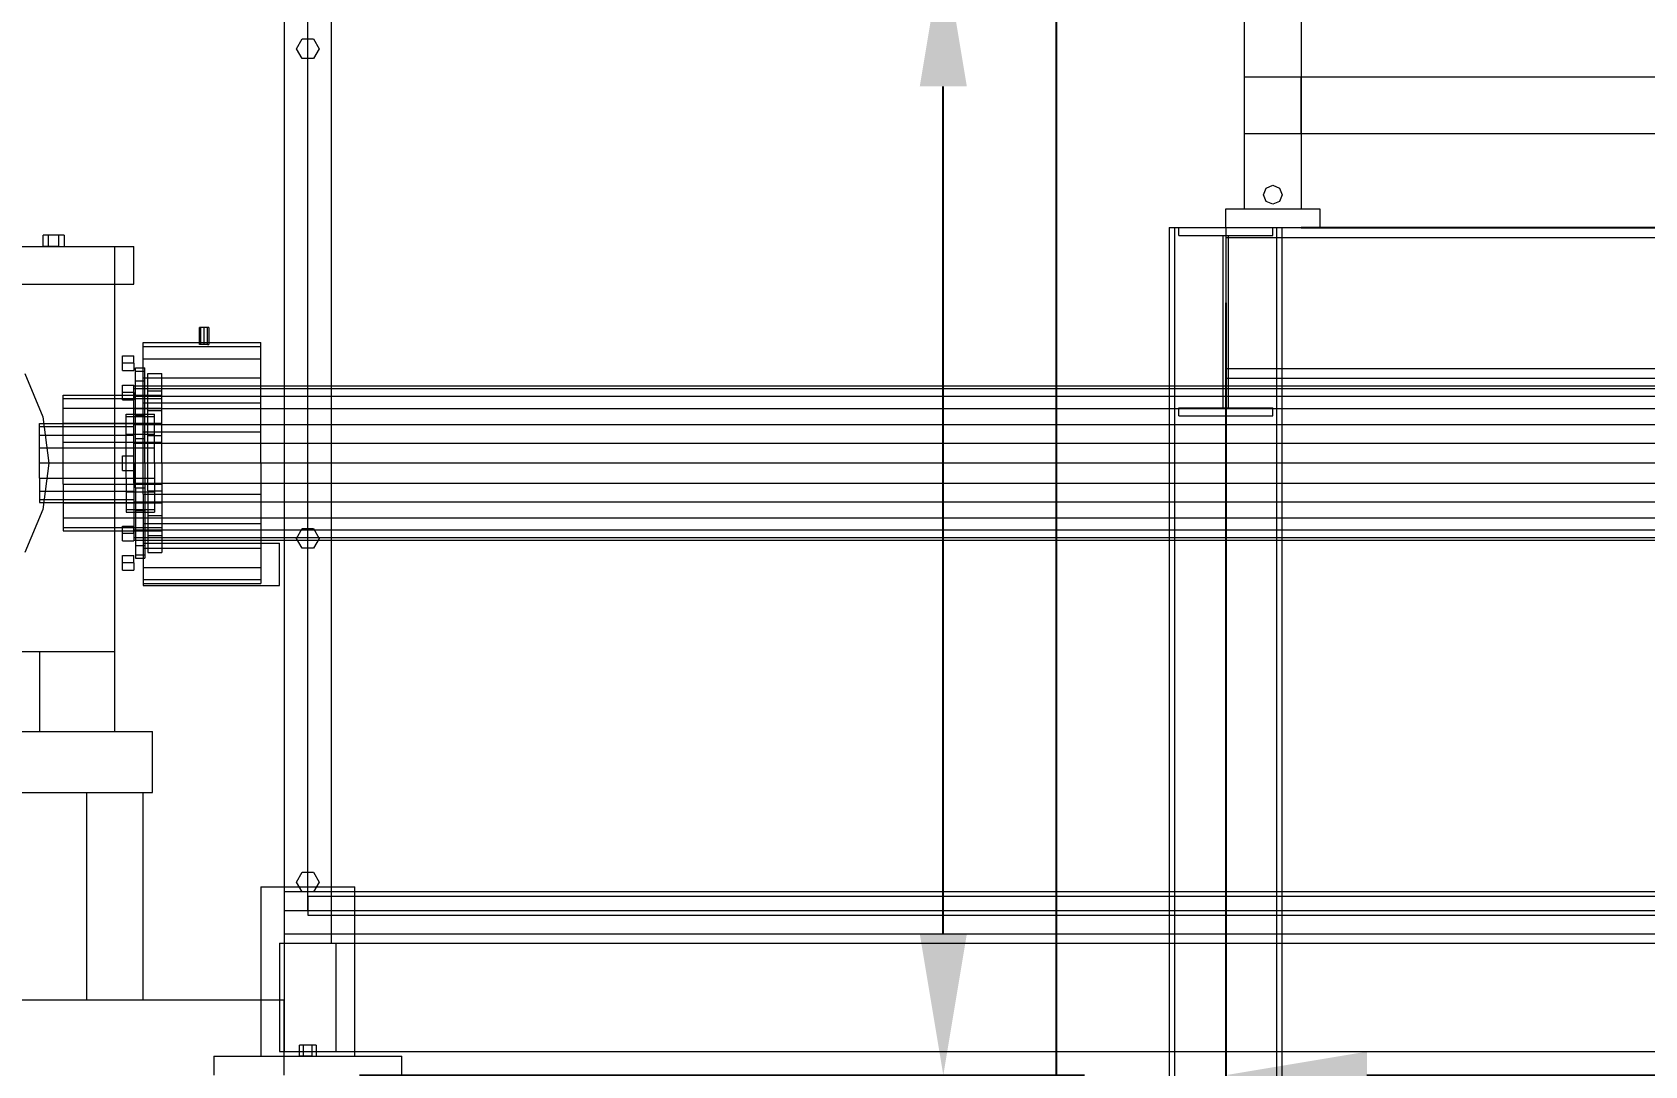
# Model space of a CAD drawing. Header units: millimetres. Extents: x -1970 to 34302, y -65268 to 6837.
# Drawn here: x 10302 to 12015, y 1110 to 2208 of the extents above; entities that cross this region are included whole.
import ezdxf

# ---------------------------------------------------------------- set-up
doc = ezdxf.new("R2010")
doc.units = ezdxf.units.MM
for name, color, linetype, lineweight in [('COTAS_O', 1, 'Continuous', 0), ('COTAS_P', 1, 'Continuous', 0), ('lateral_dosificador', 7, 'Continuous', 0), ('lateral_mezcladora', 7, 'Continuous', 0)]:
    doc.layers.add(name, color=color, linetype=linetype, lineweight=lineweight)
doc.dimstyles.new('R19_100', dxfattribs={"dimtxt": 250, "dimasz": 150, "dimexe": 150, "dimexo": 80, "dimgap": 100, "dimtad": 1, "dimtih": 1, "dimtoh": 1, "dimdsep": 46, "dimcen": 0.09, "dimadec": 0, "dimazin": 0, "dimtfac": 1, "dimtdec": 4, "dimtofl": 0, "dimtmove": 0, "dimatfit": 3, "dimfxl": 1, "dimtolj": 1, "dimtzin": 0, "dimarcsym": 0})

# ---------------------------------------------------------------- blocks, each defined once
blk = doc.blocks.new('*D0')
at = {"layer": 'COTAS_P', "color": 0, "lineweight": -2, "transparency": 16777216}
for p, q in [((10965.3, 3566.3), (10670, 4490.2)), ((1814.1, 1503), (10572.8, 4301.7)), ((1920.8, 676.2), (1625.5, 1600.2))]:
    blk.add_line(p, q, dxfattribs=at)
at = {"layer": 'COTAS_P', "color": 0, "transparency": 16777216}
for points in [[(10565.2, 4325.5), (10580.4, 4277.9), (10715.7, 4347.4)], [(1806.5, 1526.8), (1821.7, 1479.1), (1671.2, 1457.3)]]:
    blk.add_solid(points, dxfattribs=at)
at = {"layer": 'Defpoints', "color": 0, "transparency": 16777216}
for p in [(10715.7, 4347.4), (10989.6, 3490.1), (1945.1, 600)]:
    blk.add_point(p, dxfattribs=at)
blk = doc.blocks.new('*D2')
at = {"layer": 'COTAS_P', "color": 0, "lineweight": -2, "transparency": 16777216}
for p, q in [((11069.6, 3490.1), (11539.6, 3490.1)), ((11389.6, 150), (11389.6, 3340.1)), ((11069.6, 0), (11539.6, 0))]:
    blk.add_line(p, q, dxfattribs=at)
at = {"layer": 'COTAS_P', "color": 0, "transparency": 16777216}
for points in [[(11364.6, 3340.1), (11414.6, 3340.1), (11389.6, 3490.1)], [(11364.6, 150), (11414.6, 150), (11389.6, 0)]]:
    blk.add_solid(points, dxfattribs=at)
at = {"layer": 'Defpoints', "color": 0, "transparency": 16777216}
for p in [(10989.6, 3490.1), (11389.6, 3490.1), (10989.6, 0)]:
    blk.add_point(p, dxfattribs=at)
blk = doc.blocks.new('*D14')
at = {"layer": 'COTAS_P', "color": 0, "lineweight": -2, "transparency": 16777216}
for p, q in [((11569.5, 1920), (11569.5, 950)), ((13269.5, 1920), (13269.5, 950)), ((11719.5, 1100), (13119.5, 1100))]:
    blk.add_line(p, q, dxfattribs=at)
at = {"layer": 'COTAS_P', "color": 0, "transparency": 16777216}
for points in [[(11719.5, 1125), (11719.5, 1075), (11569.5, 1100)], [(13119.5, 1125), (13119.5, 1075), (13269.5, 1100)]]:
    blk.add_solid(points, dxfattribs=at)
at = {"layer": 'Defpoints', "color": 0, "transparency": 16777216}
for p in [(11569.5, 2000), (13269.5, 2000), (13269.5, 1100)]:
    blk.add_point(p, dxfattribs=at)
blk = doc.blocks.new('*D15')
at = {"layer": 'COTAS_P', "color": 0, "lineweight": -2, "transparency": 16777216}
for p, q in [((11649.5, 4600), (12419.5, 4600)), ((12269.5, 2150), (12269.5, 4450)), ((11649.5, 2000), (12419.5, 2000))]:
    blk.add_line(p, q, dxfattribs=at)
at = {"layer": 'COTAS_P', "color": 0, "transparency": 16777216}
for points in [[(12244.5, 4450), (12294.5, 4450), (12269.5, 4600)], [(12244.5, 2150), (12294.5, 2150), (12269.5, 2000)]]:
    blk.add_solid(points, dxfattribs=at)
at = {"layer": 'Defpoints', "color": 0, "transparency": 16777216}
for p in [(11569.5, 4600), (12269.5, 4600), (11569.5, 2000)]:
    blk.add_point(p, dxfattribs=at)
blk = doc.blocks.new('*D17')
at = {"layer": 'COTAS_O', "color": 0, "lineweight": -2, "transparency": 16777216}
for p, q in [((10649.5, 2300), (11419.5, 2300)), ((11269.5, 1250), (11269.5, 2150)), ((10649.5, 1100), (11419.5, 1100))]:
    blk.add_line(p, q, dxfattribs=at)
at = {"layer": 'COTAS_O', "color": 0, "transparency": 16777216}
for points in [[(11244.5, 2150), (11294.5, 2150), (11269.5, 2300)], [(11244.5, 1250), (11294.5, 1250), (11269.5, 1100)]]:
    blk.add_solid(points, dxfattribs=at)
at = {"layer": 'Defpoints', "color": 0, "transparency": 16777216}
for p in [(10569.5, 2300), (11269.5, 2300), (10569.5, 1100)]:
    blk.add_point(p, dxfattribs=at)

msp = doc.modelspace()

# ---------------------------------------------------------------- linework, layer by layer
at = {"layer": 'lateral_dosificador'}
for p, q in [((11589.529, 2020), (11589.529, 4560)), ((11649.529, 4560), (11649.529, 2020)), ((11589.529, 2160), (11649.529, 2160)), ((11589.529, 2100), (11589.529, 2160)), ((11649.529, 2160), (13189.529, 2160)), ((11649.529, 2100), (11649.529, 2160)), ((11589.529, 2100), (11649.529, 2100)), ((11649.529, 2100), (13189.529, 2100)), ((11609.529, 2035), (11612.457, 2042.071)), ((11612.457, 2042.071), (11619.529, 2045)), ((11619.529, 2045), (11626.6, 2042.071)), ((11626.6, 2042.071), (11629.529, 2035)), ((11612.457, 2027.929), (11609.529, 2035)), ((11619.529, 2025), (11612.457, 2027.929)), ((11626.6, 2027.929), (11619.529, 2025)), ((11629.529, 2035), (11626.6, 2027.929)), ((11569.529, 2020), (11669.529, 2020)), ((11569.529, 2000), (11569.529, 2020)), ((11589.529, 2020), (11649.529, 2020)), ((11669.529, 2020), (11669.529, 2000)), ((11509.529, 2000), (11629.529, 2000)), ((11509.529, 2000), (11509.529, 12)), ((11509.529, 2000), (11515.529, 2000)), ((11515.529, 12), (11515.529, 2000)), ((11519.529, 2000), (11619.529, 2000)), ((11519.529, 1991.5), (11519.529, 2000)), ((11519.529, 1991.5), (11619.529, 1991.5)), ((11566.729, 1991.5), (11572.329, 1991.5)), ((11566.729, 1808.5), (11566.729, 1991.5)), ((11569.529, 2000), (11669.529, 2000)), ((11569.529, 2000), (13269.529, 2000)), ((11569.529, 2000), (11569.529, 1989.5)), ((11569.529, 1989.5), (13269.529, 1989.5)), ((11569.529, 1989.5), (11569.529, 1850.5)), ((11572.329, 1808.5), (11572.329, 1991.5)), ((11619.529, 1991.5), (11619.529, 2000)), ((11623.529, 2000), (11629.529, 2000)), ((11623.529, 2000), (11623.529, 12)), ((11629.529, 12), (11629.529, 2000)), ((11569.529, 1850.5), (13269.529, 1850.5)), ((11569.529, 1850.5), (11569.529, 1840)), ((11569.529, 1840), (13269.529, 1840)), ((11519.529, 1808.5), (11619.529, 1808.5)), ((11519.529, 1800), (11519.529, 1808.5)), ((11519.529, 1800), (11619.529, 1800)), ((11566.729, 1808.5), (11572.329, 1808.5)), ((11619.529, 1800), (11619.529, 1808.5))]:
    msp.add_line(p, q, dxfattribs=at)
at = {"layer": 'lateral_mezcladora'}
for p, q in [((10569.529, 2300), (10569.529, 1275)), ((10569.529, 2270), (10569.529, 1275)), ((10569.529, 2270), (10569.529, 1240)), ((10594.529, 1275), (10594.529, 2270)), ((10619.529, 1240), (10619.529, 2270)), ((10582.529, 2190), (10588.529, 2200.392)), ((10588.529, 2200.392), (10600.529, 2200.392)), ((10600.529, 2200.392), (10606.529, 2190)), ((10588.529, 2179.608), (10582.529, 2190)), ((10600.529, 2179.608), (10588.529, 2179.608)), ((10606.529, 2190), (10600.529, 2179.608)), ((10319.029, 1992), (10313.529, 1992)), ((10313.529, 1980), (10313.529, 1992)), ((10330.029, 1992), (10319.029, 1992)), ((10319.029, 1980), (10319.029, 1992)), ((10335.529, 1992), (10330.029, 1992)), ((10330.029, 1980), (10330.029, 1992)), ((10335.529, 1992), (10335.529, 1980)), ((9959.529, 1980), (10409.529, 1980)), ((9979.529, 1980), (10389.529, 1980)), ((10319.029, 1980), (10313.529, 1980)), ((10330.029, 1980), (10319.029, 1980)), ((10330.029, 1980), (10335.529, 1980)), ((10389.529, 1550), (10389.529, 1980)), ((10409.529, 1940), (10409.529, 1980)), ((9959.529, 1940), (10409.529, 1940)), ((10480.993, 1894), (10479.529, 1894)), ((10479.529, 1876), (10479.529, 1894)), ((10484.529, 1894), (10480.993, 1894)), ((10480.993, 1876), (10480.993, 1894)), ((10488.064, 1894), (10484.529, 1894)), ((10484.529, 1876), (10484.529, 1894)), ((10489.529, 1894), (10488.064, 1894)), ((10488.064, 1876), (10488.064, 1894)), ((10489.529, 1894), (10489.529, 1876)), ((10419.529, 1873.639), (10419.529, 1878)), ((10419.529, 1878), (10544.529, 1878)), ((10419.529, 1860.851), (10419.529, 1873.639)), ((10419.529, 1873.639), (10544.529, 1873.639)), ((10480.993, 1876), (10479.529, 1876)), ((10484.529, 1876), (10480.993, 1876)), ((10488.064, 1876), (10484.529, 1876)), ((10488.064, 1876), (10489.529, 1876)), ((10544.529, 1873.639), (10544.529, 1878)), ((10544.529, 1860.851), (10544.529, 1873.639)), ((10397.529, 1856), (10397.529, 1863.794)), ((10397.529, 1863.794), (10409.529, 1863.794)), ((10397.529, 1848.206), (10397.529, 1856)), ((10409.529, 1856), (10397.529, 1856)), ((10409.529, 1856), (10409.529, 1863.794)), ((10409.529, 1856), (10409.529, 1848.206)), ((10411.529, 1847.559), (10411.529, 1851)), ((10411.529, 1851), (10421.529, 1851)), ((10419.529, 1840.51), (10419.529, 1860.851)), ((10419.529, 1860.851), (10544.529, 1860.851)), ((10421.529, 1847.559), (10421.529, 1851)), ((10544.529, 1840.51), (10544.529, 1860.851)), ((10294.073, 1845), (10313.054, 1799.176)), ((10397.529, 1848.206), (10409.529, 1848.206)), ((10397.529, 1824.953), (10397.529, 1832.748)), ((10397.529, 1832.748), (10409.529, 1832.748)), ((10409.529, 1824.953), (10409.529, 1832.748)), ((10411.529, 1837.469), (10411.529, 1847.559)), ((10411.529, 1847.559), (10421.529, 1847.559)), ((10411.529, 1821.418), (10411.529, 1837.469)), ((10411.529, 1837.469), (10421.529, 1837.469)), ((10419.529, 1814), (10419.529, 1840.51)), ((10419.529, 1840.51), (10544.529, 1840.51)), ((10421.529, 1837.469), (10421.529, 1847.559)), ((10421.529, 1821.418), (10421.529, 1837.469)), ((10424.529, 1840.35), (10424.529, 1845)), ((10424.529, 1845), (10439.529, 1845)), ((10424.529, 1826.857), (10424.529, 1840.35)), ((10424.529, 1840.35), (10439.529, 1840.35)), ((10439.529, 1840.35), (10439.529, 1845)), ((10439.529, 1826.857), (10439.529, 1840.35)), ((10544.529, 1814), (10544.529, 1840.51)), ((10334.529, 1818.476), (10334.529, 1822)), ((10334.529, 1822), (10439.529, 1822)), ((10334.529, 1808.249), (10334.529, 1818.476)), ((10334.529, 1818.476), (10439.529, 1818.476)), ((10397.529, 1817.159), (10397.529, 1824.953)), ((10409.529, 1824.953), (10397.529, 1824.953)), ((10397.529, 1817.159), (10409.529, 1817.159)), ((10409.529, 1829.206), (10409.529, 1832)), ((10409.529, 1832), (16929.529, 1832)), ((10409.529, 1821.014), (10409.529, 1829.206)), ((10409.529, 1829.206), (16929.529, 1829.206)), ((10409.529, 1824.953), (10409.529, 1817.159)), ((10409.529, 1807.983), (10409.529, 1821.014)), ((10409.529, 1821.014), (16929.529, 1821.014)), ((10411.529, 1800.5), (10411.529, 1821.418)), ((10411.529, 1821.418), (10421.529, 1821.418)), ((10421.529, 1800.5), (10421.529, 1821.418)), ((10424.529, 1805.84), (10424.529, 1826.857)), ((10424.529, 1826.857), (10439.529, 1826.857)), ((10439.529, 1805.84), (10439.529, 1826.857)), ((10439.529, 1818.476), (10439.529, 1822)), ((10439.529, 1808.249), (10439.529, 1818.476)), ((10313.054, 1799.176), (10319.529, 1750)), ((10334.529, 1792.321), (10334.529, 1808.249)), ((10334.529, 1808.249), (10439.529, 1808.249)), ((10401.529, 1799.455), (10401.529, 1802)), ((10401.529, 1802), (10431.529, 1802)), ((10401.529, 1792.069), (10401.529, 1799.455)), ((10401.529, 1799.455), (10431.529, 1799.455)), ((10409.529, 1791), (10409.529, 1807.983)), ((10409.529, 1807.983), (16929.529, 1807.983)), ((10411.529, 1776.141), (10411.529, 1800.5)), ((10411.529, 1800.5), (10421.529, 1800.5)), ((10419.529, 1783.129), (10419.529, 1814)), ((10419.529, 1814), (10544.529, 1814)), ((10421.529, 1776.141), (10421.529, 1800.5)), ((10424.529, 1779.357), (10424.529, 1805.84)), ((10424.529, 1805.84), (10439.529, 1805.84)), ((10431.529, 1799.455), (10431.529, 1802)), ((10431.529, 1792.069), (10431.529, 1799.455)), ((10439.529, 1792.321), (10439.529, 1808.249)), ((10439.529, 1779.357), (10439.529, 1805.84)), ((10544.529, 1783.129), (10544.529, 1814)), ((10309.529, 1788.803), (10309.529, 1792)), ((10309.529, 1792), (10409.529, 1792)), ((10309.529, 1779.698), (10309.529, 1788.803)), ((10309.529, 1788.803), (10409.529, 1788.803)), ((10334.529, 1772.249), (10334.529, 1792.321)), ((10334.529, 1792.321), (10439.529, 1792.321)), ((10401.529, 1780.565), (10401.529, 1792.069)), ((10401.529, 1792.069), (10431.529, 1792.069)), ((10409.529, 1788.803), (10409.529, 1792)), ((10409.529, 1771.223), (10409.529, 1791)), ((10409.529, 1791), (16929.529, 1791)), ((10409.529, 1779.698), (10409.529, 1788.803)), ((10419.529, 1750), (10419.529, 1783.129)), ((10419.529, 1783.129), (10544.529, 1783.129)), ((10431.529, 1780.565), (10431.529, 1792.069)), ((10439.529, 1772.249), (10439.529, 1792.321)), ((10544.529, 1750), (10544.529, 1783.129)), ((10309.529, 1766.073), (10309.529, 1779.698)), ((10309.529, 1779.698), (10409.529, 1779.698)), ((10309.529, 1750), (10309.529, 1766.073)), ((10309.529, 1766.073), (10409.529, 1766.073)), ((10334.529, 1750), (10334.529, 1772.249)), ((10334.529, 1772.249), (10439.529, 1772.249)), ((10401.529, 1766.069), (10401.529, 1780.565)), ((10401.529, 1780.565), (10431.529, 1780.565)), ((10401.529, 1750), (10401.529, 1766.069)), ((10401.529, 1766.069), (10431.529, 1766.069)), ((10409.529, 1766.073), (10409.529, 1779.698)), ((10409.529, 1750), (10409.529, 1771.223)), ((10409.529, 1771.223), (16929.529, 1771.223)), ((10409.529, 1750), (10409.529, 1766.073)), ((10411.529, 1750), (10411.529, 1776.141)), ((10411.529, 1776.141), (10421.529, 1776.141)), ((10421.529, 1750), (10421.529, 1776.141)), ((10424.529, 1750), (10424.529, 1779.357)), ((10424.529, 1779.357), (10439.529, 1779.357)), ((10431.529, 1766.069), (10431.529, 1780.565)), ((10431.529, 1750), (10431.529, 1766.069)), ((10439.529, 1750), (10439.529, 1779.357)), ((10439.529, 1750), (10439.529, 1772.249)), ((10309.529, 1733.927), (10309.529, 1750)), ((10409.529, 1750), (10309.529, 1750)), ((10319.529, 1750), (10313.054, 1700.824)), ((10334.529, 1727.751), (10334.529, 1750)), ((10439.529, 1750), (10334.529, 1750)), ((10397.529, 1750), (10397.529, 1757.794)), ((10397.529, 1757.794), (10409.529, 1757.794)), ((10397.529, 1742.206), (10397.529, 1750)), ((10409.529, 1750), (10397.529, 1750)), ((10401.529, 1733.931), (10401.529, 1750)), ((10431.529, 1750), (10401.529, 1750)), ((10409.529, 1750), (10409.529, 1757.794)), ((10409.529, 1728.777), (10409.529, 1750)), ((16929.529, 1750), (10409.529, 1750)), ((10409.529, 1750), (10409.529, 1733.927)), ((10409.529, 1750), (10409.529, 1742.206)), ((10411.529, 1723.859), (10411.529, 1750)), ((10421.529, 1750), (10411.529, 1750)), ((10419.529, 1716.871), (10419.529, 1750)), ((10544.529, 1750), (10419.529, 1750)), ((10421.529, 1750), (10421.529, 1723.859)), ((10424.529, 1720.643), (10424.529, 1750)), ((10439.529, 1750), (10424.529, 1750)), ((10431.529, 1750), (10431.529, 1733.931)), ((10439.529, 1750), (10439.529, 1727.751)), ((10439.529, 1750), (10439.529, 1720.643)), ((10544.529, 1750), (10544.529, 1716.871)), ((10309.529, 1733.927), (10309.529, 1720.302)), ((10309.529, 1733.927), (10409.529, 1733.927)), ((10397.529, 1742.206), (10409.529, 1742.206)), ((10401.529, 1733.931), (10401.529, 1719.435)), ((10401.529, 1733.931), (10431.529, 1733.931)), ((10409.529, 1733.927), (10409.529, 1720.302)), ((10431.529, 1733.931), (10431.529, 1719.435)), ((10309.529, 1720.302), (10309.529, 1711.197)), ((10309.529, 1720.302), (10409.529, 1720.302)), ((10334.529, 1727.751), (10334.529, 1707.679)), ((10334.529, 1727.751), (10439.529, 1727.751)), ((10401.529, 1719.435), (10401.529, 1707.931)), ((10401.529, 1719.435), (10431.529, 1719.435)), ((10409.529, 1728.777), (10409.529, 1709)), ((10409.529, 1728.777), (16929.529, 1728.777)), ((10409.529, 1720.302), (10409.529, 1711.197)), ((10411.529, 1723.859), (10411.529, 1699.5)), ((10411.529, 1723.859), (10421.529, 1723.859)), ((10419.529, 1716.871), (10419.529, 1686)), ((10419.529, 1716.871), (10544.529, 1716.871)), ((10421.529, 1723.859), (10421.529, 1699.5)), ((10424.529, 1720.643), (10424.529, 1694.16)), ((10424.529, 1720.643), (10439.529, 1720.643)), ((10431.529, 1719.435), (10431.529, 1707.931)), ((10439.529, 1727.751), (10439.529, 1707.679)), ((10439.529, 1720.643), (10439.529, 1694.16)), ((10544.529, 1716.871), (10544.529, 1686)), ((10313.054, 1700.824), (10294.073, 1655)), ((10309.529, 1711.197), (10309.529, 1708)), ((10309.529, 1711.197), (10409.529, 1711.197)), ((10309.529, 1708), (10409.529, 1708)), ((10334.529, 1707.679), (10334.529, 1691.751)), ((10334.529, 1707.679), (10439.529, 1707.679)), ((10401.529, 1707.931), (10401.529, 1700.545)), ((10401.529, 1707.931), (10431.529, 1707.931)), ((10401.529, 1700.545), (10401.529, 1698)), ((10401.529, 1700.545), (10431.529, 1700.545)), ((10401.529, 1698), (10431.529, 1698)), ((10409.529, 1711.197), (10409.529, 1708)), ((10409.529, 1709), (10409.529, 1692.017)), ((10409.529, 1709), (16929.529, 1709)), ((10411.529, 1699.5), (10411.529, 1678.582)), ((10411.529, 1699.5), (10421.529, 1699.5)), ((10421.529, 1699.5), (10421.529, 1678.582)), ((10431.529, 1707.931), (10431.529, 1700.545)), ((10431.529, 1700.545), (10431.529, 1698)), ((10439.529, 1707.679), (10439.529, 1691.751)), ((10334.529, 1691.751), (10334.529, 1681.524)), ((10334.529, 1691.751), (10439.529, 1691.751)), ((10334.529, 1681.524), (10334.529, 1678)), ((10334.529, 1681.524), (10439.529, 1681.524)), ((10397.529, 1675.047), (10397.529, 1682.841)), ((10397.529, 1682.841), (10409.529, 1682.841)), ((10409.529, 1692.017), (10409.529, 1678.986)), ((10409.529, 1692.017), (16929.529, 1692.017)), ((10409.529, 1675.047), (10409.529, 1682.841)), ((10409.529, 1678.986), (10409.529, 1670.794)), ((10409.529, 1678.986), (16929.529, 1678.986)), ((10411.529, 1678.582), (10411.529, 1662.531)), ((10411.529, 1678.582), (10421.529, 1678.582)), ((10419.529, 1686), (10419.529, 1659.49)), ((10419.529, 1686), (10544.529, 1686)), ((10421.529, 1678.582), (10421.529, 1662.531)), ((10424.529, 1694.16), (10424.529, 1673.143)), ((10424.529, 1694.16), (10439.529, 1694.16)), ((10439.529, 1694.16), (10439.529, 1673.143)), ((10439.529, 1691.751), (10439.529, 1681.524)), ((10439.529, 1681.524), (10439.529, 1678)), ((10544.529, 1686), (10544.529, 1659.49)), ((10582.529, 1670), (10588.529, 1680.392)), ((10588.529, 1680.392), (10600.529, 1680.392)), ((10600.529, 1680.392), (10606.529, 1670)), ((10334.529, 1678), (10439.529, 1678)), ((10397.529, 1667.252), (10397.529, 1675.047)), ((10409.529, 1675.047), (10397.529, 1675.047)), ((10397.529, 1667.252), (10409.529, 1667.252)), ((10409.529, 1675.047), (10409.529, 1667.252)), ((10409.529, 1670.794), (10409.529, 1668)), ((10409.529, 1670.794), (16929.529, 1670.794)), ((10409.529, 1668), (16929.529, 1668)), ((10411.529, 1662.531), (10411.529, 1652.441)), ((10411.529, 1662.531), (10421.529, 1662.531)), ((10419.529, 1665), (10564.529, 1665)), ((10419.529, 1665), (10419.529, 1620)), ((10421.529, 1662.531), (10421.529, 1652.441)), ((10424.529, 1673.143), (10424.529, 1659.65)), ((10424.529, 1673.143), (10439.529, 1673.143)), ((10439.529, 1673.143), (10439.529, 1659.65)), ((10564.529, 1620), (10564.529, 1665)), ((10588.529, 1659.608), (10582.529, 1670)), ((10606.529, 1670), (10600.529, 1659.608)), ((10397.529, 1644), (10397.529, 1651.794)), ((10397.529, 1651.794), (10409.529, 1651.794)), ((10409.529, 1644), (10409.529, 1651.794)), ((10411.529, 1652.441), (10411.529, 1649)), ((10411.529, 1652.441), (10421.529, 1652.441)), ((10411.529, 1649), (10421.529, 1649)), ((10419.529, 1659.49), (10419.529, 1639.149)), ((10419.529, 1659.49), (10544.529, 1659.49)), ((10421.529, 1652.441), (10421.529, 1649)), ((10424.529, 1659.65), (10424.529, 1655)), ((10424.529, 1659.65), (10439.529, 1659.65)), ((10424.529, 1655), (10439.529, 1655)), ((10439.529, 1659.65), (10439.529, 1655)), ((10544.529, 1659.49), (10544.529, 1639.149)), ((10600.529, 1659.608), (10588.529, 1659.608)), ((10397.529, 1636.206), (10397.529, 1644)), ((10409.529, 1644), (10397.529, 1644)), ((10397.529, 1636.206), (10409.529, 1636.206)), ((10409.529, 1644), (10409.529, 1636.206)), ((10419.529, 1639.149), (10419.529, 1626.361)), ((10419.529, 1639.149), (10544.529, 1639.149)), ((10544.529, 1639.149), (10544.529, 1626.361)), ((10419.529, 1626.361), (10419.529, 1622)), ((10419.529, 1626.361), (10544.529, 1626.361)), ((10419.529, 1622), (10544.529, 1622)), ((10419.529, 1620), (10564.529, 1620)), ((10544.529, 1626.361), (10544.529, 1622)), ((9979.529, 1550), (10389.529, 1550)), ((10309.529, 1550), (10389.529, 1550)), ((10309.529, 1550), (10309.529, 1465)), ((10389.529, 1465), (10389.529, 1550)), ((9919.529, 1465), (10429.529, 1465)), ((10309.529, 1465), (10389.529, 1465)), ((10429.529, 1400), (10429.529, 1465)), ((9919.529, 1400), (10429.529, 1400)), ((10359.529, 1400), (10419.529, 1400)), ((10359.529, 1400), (10359.529, 1180)), ((10419.529, 1180), (10419.529, 1400)), ((10582.529, 1305), (10588.529, 1315.392)), ((10588.529, 1294.608), (10582.529, 1305)), ((10588.529, 1315.392), (10600.529, 1315.392)), ((10600.529, 1315.392), (10606.529, 1305)), ((10606.529, 1305), (10600.529, 1294.608)), ((10544.529, 1300), (10644.529, 1300)), ((10544.529, 1300), (10544.529, 1120)), ((10569.529, 1295), (16769.529, 1295)), ((10569.529, 1295), (10569.529, 1250)), ((10600.529, 1294.608), (10588.529, 1294.608)), ((10594.529, 1290), (16169.529, 1290)), ((10594.529, 1290), (10594.529, 1270)), ((10644.529, 1120), (10644.529, 1300)), ((10569.529, 1275), (16769.529, 1275)), ((10569.529, 1275), (10594.529, 1275)), ((10594.529, 1270), (16169.529, 1270)), ((10564.529, 1240), (10624.529, 1240)), ((10564.529, 1240), (10564.529, 1125)), ((10569.529, 1250), (16769.529, 1250)), ((10569.529, 1240), (16769.529, 1240)), ((10569.529, 1240), (10569.529, 1125)), ((10569.529, 1240), (10619.529, 1240)), ((10624.529, 1125), (10624.529, 1240)), ((9119.529, 1180), (10569.529, 1180)), ((10359.529, 1180), (10419.529, 1180)), ((10569.529, 1100), (10569.529, 1180)), ((10590.029, 1132), (10585.529, 1132)), ((10585.529, 1120), (10585.529, 1132)), ((10599.029, 1132), (10590.029, 1132)), ((10590.029, 1120), (10590.029, 1132)), ((10603.529, 1132), (10599.029, 1132)), ((10599.029, 1120), (10599.029, 1132)), ((10603.529, 1132), (10603.529, 1120)), ((10494.529, 1120), (10694.529, 1120)), ((10494.529, 1120), (10494.529, 1100)), ((10544.529, 1120), (10644.529, 1120)), ((10564.529, 1125), (10624.529, 1125)), ((10569.529, 1125), (16769.529, 1125)), ((10590.029, 1120), (10585.529, 1120)), ((10599.029, 1120), (10590.029, 1120)), ((10599.029, 1120), (10603.529, 1120)), ((10694.529, 1100), (10694.529, 1120))]:
    msp.add_line(p, q, dxfattribs=at)

# ---------------------------------------------------------------- dimensions: what is measured, and where the dimension line sits
at = {"layer": 'COTAS_O'}
dim = msp.add_aligned_dim(p1=(10569.529, 1100), p2=(10569.529, 2300), distance=-700, text='<> O', dimstyle='R19_100', dxfattribs=at)
dim.commit()
dim.dimension.update_dxf_attribs({"geometry": '*D17', "text_midpoint": (11269.529, 1700)})
at = {"layer": 'COTAS_P'}
for p1, p2, distance, picture, middle in [((11569.529, 2000), (11569.529, 4600), -700, '*D15', (12269.529, 3300)), ((1945.131, 600), (10989.61, 3490.056), 900, '*D0', (6193.431, 2902.324)), ((10989.61, 0), (10989.61, 3490.056), -400, '*D2', (11389.61, 1745.028)), ((11569.529, 2000), (13269.529, 2000), -900, '*D14', (12419.529, 1100))]:
    dim = msp.add_aligned_dim(p1=p1, p2=p2, distance=distance, text='<> P', dimstyle='R19_100', dxfattribs=at)
    dim.commit()
    dim.dimension.update_dxf_attribs({"geometry": picture, "text_midpoint": middle})

doc.saveas('drawing.dxf')
